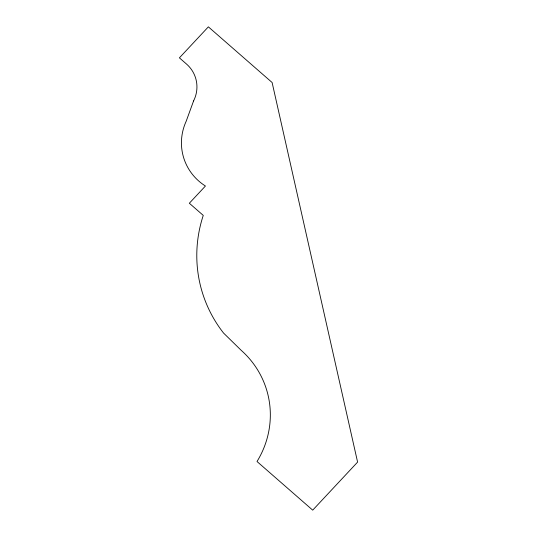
<?xml version="1.0" encoding="UTF-8"?>
<svg xmlns="http://www.w3.org/2000/svg" width="537" height="537" viewBox="0 0 537 537"><rect width="100%" height="100%" fill="white"/><g stroke="black" fill="none" stroke-linecap="round" stroke-linejoin="round"><path stroke-width="0.81" d="M193.582 100.929L186.178 121.255A54.559 52.472 -18.2 0 0 205.429 186.017L189.339 203.241L203.261 215.397A135.337 130.162 -18.2 0 0 223.567 333.074L241.16 350.292A92.693 89.149 -18.2 0 1 257.008 461.511L312.709 510.15L357.595 462.102L272.111 82.51L208.369 26.85L179.405 57.855L186.373 63.93A32.596 31.347 -18.2 0 1 193.582 100.929"/></g></svg>
